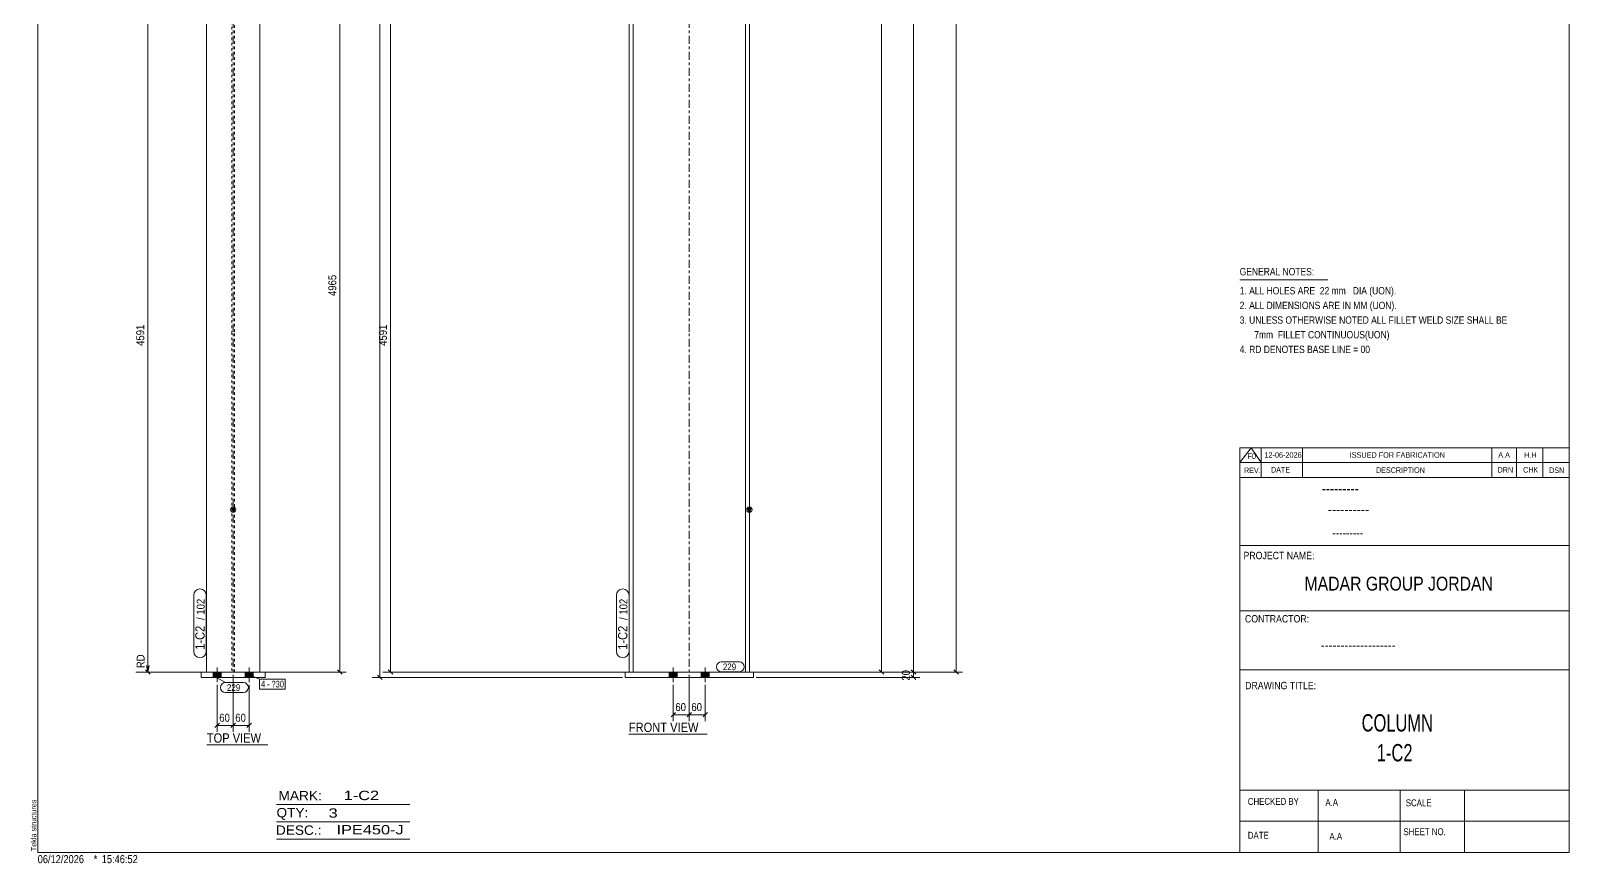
# Model space of a CAD drawing. Header units: millimetres. Extents: x 2 to 579, y 1 to 825.
# Drawn here: x 2 to 579, y 1 to 313 of the extents above; entities that cross this region are included whole.
import ezdxf

# ---------------------------------------------------------------- set-up
doc = ezdxf.new("R2010")
doc.units = ezdxf.units.MM
for name, pattern in [('XKITLINE00', [0]), ('XKITLINE01', [4, 1, -1, 1, -1]), ('XKITLINE03', [6, 3, -1, 1, -1])]:
    doc.linetypes.add(name, pattern=pattern)
for name, color, linetype, lineweight in [('Bolt', 3, 'Continuous', 0), ('BoltMark', 7, 'Continuous', 0), ('Dimensions', 7, 'Continuous', 0), ('DrawingSheet', 5, 'Continuous', 0), ('OtherObjectType', 7, 'Continuous', 0), ('Part', 2, 'Continuous', 0), ('PartMark', 7, 'Continuous', 0)]:
    doc.layers.add(name, color=color, linetype=linetype, lineweight=lineweight)
doc.styles.add('@ARIAL_UNICODE_MS_BOLD', font='ARIAL.TTF')
doc.styles.add('ARIAL', font='ARIAL.TTF')
doc.styles.add('ARIAL_NARROW', font='ARIALN.TTF')
doc.styles.add('COMIC_SANS_MS_BOLD', font='COMICBD.TTF')
doc.styles.add('SWIS721_EX_BT', font='ARIAL.TTF')
doc.styles.add('SWISSE', font='ARIAL.TTF')

# ---------------------------------------------------------------- blocks, each defined once
blk = doc.blocks.new('*A7')
at = {"layer": 'Bolt'}
for points in [[(244.71, 72.68), (244.71, 70.68), (241.71, 70.68), (241.71, 72.68)], [(244.71, 72.68), (244.71, 70.68), (241.71, 70.68), (241.71, 72.68)], [(256.71, 72.68), (256.71, 70.68), (253.71, 70.68), (253.71, 72.68)], [(256.71, 72.68), (256.71, 70.68), (253.71, 70.68), (253.71, 72.68)]]:
    blk.add_hatch(color=3, dxfattribs=at).paths.add_polyline_path(points, flags=17)
at = {"layer": 'Bolt', "color": 3, "linetype": 'XKITLINE00', "lineweight": 0}
for p, q in [((241.71, 72.68), (241.71, 70.68)), ((241.71, 72.68), (241.71, 70.68)), ((243.21, 74.43), (243.21, 68.93)), ((243.21, 74.43), (243.21, 68.93)), ((244.71, 72.68), (244.71, 70.68)), ((244.71, 72.68), (244.71, 70.68)), ((253.71, 72.68), (253.71, 70.68)), ((253.71, 72.68), (253.71, 70.68)), ((255.21, 74.43), (255.21, 68.93)), ((255.21, 74.43), (255.21, 68.93)), ((256.71, 72.68), (256.71, 70.68)), ((256.71, 72.68), (256.71, 70.68))]:
    blk.add_line(p, q, dxfattribs=at)
blk = doc.blocks.new('*A11')
at = {"layer": 'Part'}
blk.add_hatch(color=2, dxfattribs=at).paths.add_polyline_path([(270.91, 134.08), (272.51, 134.08), (271.71, 132.68)], flags=17)
at = {"layer": 'Part', "color": 7, "linetype": 'XKITLINE01', "lineweight": 0}
for p, q in [((271.71, 698.08), (226.71, 662.6)), ((228.11, 364.68), (228.11, 363.68)), ((270.31, 364.68), (270.31, 363.68)), ((226.71, 72.68), (271.71, 72.68))]:
    blk.add_line(p, q, dxfattribs=at)
at = {"layer": 'Part', "color": 2, "linetype": 'XKITLINE00', "lineweight": 0}
for p, q in [((271.71, 492.78), (271.71, 698.08)), ((270.31, 696.97), (270.31, 492.78)), ((228.11, 663.71), (228.11, 492.78)), ((226.71, 662.6), (226.71, 492.78)), ((226.71, 492.68), (226.71, 200.28)), ((228.11, 492.68), (228.11, 364.68)), ((270.31, 492.68), (270.31, 364.68)), ((271.71, 200.28), (271.71, 492.68)), ((228.11, 363.68), (228.11, 200.28)), ((270.31, 363.68), (270.31, 200.28)), ((226.71, 200.18), (226.71, 72.68)), ((228.11, 200.18), (228.11, 72.68)), ((270.31, 200.18), (270.31, 72.68)), ((271.71, 72.68), (271.71, 200.18)), ((271.71, 132.68), (270.91, 134.08)), ((270.91, 134.08), (272.51, 134.08)), ((272.51, 134.08), (271.71, 132.68))]:
    blk.add_line(p, q, dxfattribs=at)
at = {"layer": 'Part', "color": 7, "linetype": 'XKITLINE03', "lineweight": 0}
for p, q in [((249.21, 492.78), (249.21, 690.34)), ((249.21, 200.28), (249.21, 492.68)), ((249.21, 62.68), (249.21, 200.18))]:
    blk.add_line(p, q, dxfattribs=at)
at = {"layer": 'Part', "color": 2, "linetype": 'XKITLINE00', "lineweight": 0}
blk.add_circle((271.71, 133.58), 1, dxfattribs=at)
blk = doc.blocks.new('*A15')
at = {"layer": 'Part', "color": 2, "linetype": 'XKITLINE00', "lineweight": 0}
for p, q in [((273.21, 72.68), (225.21, 72.68)), ((225.21, 72.68), (225.21, 70.68)), ((273.21, 70.68), (225.21, 70.68)), ((273.21, 72.68), (273.21, 70.68))]:
    blk.add_line(p, q, dxfattribs=at)
blk = doc.blocks.new('*A26')
at = {"layer": 'Bolt'}
for points in [[(73.76, 72.68), (73.76, 70.68), (70.76, 70.68), (70.76, 72.68)], [(73.76, 72.68), (73.76, 70.68), (70.76, 70.68), (70.76, 72.68)], [(85.76, 72.68), (85.76, 70.68), (82.76, 70.68), (82.76, 72.68)], [(85.76, 72.68), (85.76, 70.68), (82.76, 70.68), (82.76, 72.68)]]:
    blk.add_hatch(color=3, dxfattribs=at).paths.add_polyline_path(points, flags=17)
at = {"layer": 'Bolt', "color": 3, "linetype": 'XKITLINE00', "lineweight": 0}
for p, q in [((70.76, 72.68), (70.76, 70.68)), ((70.76, 72.68), (70.76, 70.68)), ((72.26, 74.43), (72.26, 68.93)), ((72.26, 74.43), (72.26, 68.93)), ((73.76, 72.68), (73.76, 70.68)), ((73.76, 72.68), (73.76, 70.68)), ((82.76, 72.68), (82.76, 70.68)), ((82.76, 72.68), (82.76, 70.68)), ((84.26, 74.43), (84.26, 68.93)), ((84.26, 74.43), (84.26, 68.93)), ((85.76, 72.68), (85.76, 70.68)), ((85.76, 72.68), (85.76, 70.68))]:
    blk.add_line(p, q, dxfattribs=at)
blk = doc.blocks.new('*A30')
at = {"layer": 'Part'}
blk.add_hatch(color=2, dxfattribs=at).paths.add_polyline_path([(77.46, 134.08), (79.06, 134.08), (78.26, 132.68)], flags=17)
at = {"layer": 'Part', "color": 7, "linetype": 'XKITLINE01', "lineweight": 0}
for p, q in [((68.26, 698.08), (68.26, 492.78)), ((88.26, 698.08), (68.26, 698.08)), ((88.26, 492.78), (88.26, 698.08)), ((68.26, 696.97), (77.81, 696.97)), ((77.81, 696.97), (77.81, 492.78)), ((78.71, 492.78), (78.71, 696.97)), ((78.71, 696.97), (88.26, 696.97)), ((68.26, 663.71), (77.81, 663.71)), ((78.71, 663.71), (88.26, 663.71)), ((68.26, 662.6), (88.26, 662.6)), ((68.26, 492.68), (68.26, 327.15)), ((77.81, 492.68), (77.81, 200.28)), ((78.71, 200.28), (78.71, 492.68)), ((88.26, 327.15), (88.26, 492.68)), ((77.81, 200.18), (77.81, 72.68)), ((78.71, 72.68), (78.71, 200.18)), ((68.26, 72.68), (88.26, 72.68))]:
    blk.add_line(p, q, dxfattribs=at)
at = {"layer": 'Part', "color": 7, "linetype": 'XKITLINE03', "lineweight": 0}
for p, q in [((78.26, 492.78), (78.26, 690.34)), ((78.26, 200.28), (78.26, 492.68)), ((78.26, 62.68), (78.26, 200.18))]:
    blk.add_line(p, q, dxfattribs=at)
at = {"layer": 'Part', "color": 2, "linetype": 'XKITLINE00', "lineweight": 0}
for p, q in [((68.26, 200.28), (68.26, 327.15)), ((88.26, 327.15), (88.26, 200.28)), ((68.26, 72.68), (68.26, 200.18)), ((88.26, 200.18), (88.26, 72.68)), ((78.26, 132.68), (77.46, 134.08)), ((77.46, 134.08), (79.06, 134.08)), ((79.06, 134.08), (78.26, 132.68))]:
    blk.add_line(p, q, dxfattribs=at)
blk.add_circle((78.26, 133.58), 1, dxfattribs=at)
blk = doc.blocks.new('*A34')
at = {"layer": 'Part', "color": 2, "linetype": 'XKITLINE00', "lineweight": 0}
for p, q in [((66.26, 70.68), (66.26, 72.68)), ((66.26, 72.68), (90.26, 72.68)), ((90.26, 70.68), (66.26, 70.68)), ((90.26, 72.68), (90.26, 70.68))]:
    blk.add_line(p, q, dxfattribs=at)
blk = doc.blocks.new('*A57')
at = {"layer": 'DrawingSheet', "color": 5, "linetype": 'XKITLINE00', "lineweight": 0}
for p, q in [((579, 825), (5, 825)), ((5, 825), (5, 5)), ((579, 5), (579, 825)), ((5, 5), (579, 5))]:
    blk.add_line(p, q, dxfattribs=at)
at = {"layer": 'DrawingSheet', "color": 5, "style": 'ARIAL', "width": 0.85}
blk.add_text('Tekla structures', height=2, rotation=90, dxfattribs=at).set_placement((4.5, 5.5))
blk = doc.blocks.new('*A59')
at = {"layer": 'OtherObjectType', "color": 7, "linetype": 'XKITLINE00', "lineweight": 0}
blk.add_line((455.5, 219.82), (488.5, 219.82), dxfattribs=at)
at = {"layer": 'OtherObjectType', "color": 7, "style": 'ARIAL_NARROW', "width": 1.008832}
for s, p in [('GENERAL NOTES:', (455.5, 221.47)), ('1. ALL HOLES ARE  22 mm   DIA (UON).', (455.5, 214.32)), ('2. ALL DIMENSIONS ARE IN MM (UON).', (455.5, 208.82)), ('3. UNLESS OTHERWISE NOTED ALL FILLET WELD SIZE SHALL BE', (455.5, 203.32)), ('7mm  FILLET CONTINUOUS(UON)', (460.95, 197.82)), ('4. RD DENOTES BASE LINE = 00', (455.5, 192.32))]:
    blk.add_text(s, height=2.75, dxfattribs=at).set_placement(p)
blk = doc.blocks.new('*A60')
at = {"layer": 'OtherObjectType', "color": 7, "linetype": 'XKITLINE00', "lineweight": 0}
for p, q in [((455.5, 156.76), (579, 156.76)), ((455.5, 151.21), (459.82, 156.76)), ((455.5, 151.21), (455.5, 156.76)), ((459.82, 156.76), (463.53, 151.21)), ((463.53, 151.21), (463.53, 156.76)), ((478.97, 151.21), (478.97, 156.76)), ((549.98, 151.21), (549.98, 156.76)), ((559.24, 151.21), (559.24, 156.76)), ((569.12, 151.21), (569.12, 156.76)), ((579, 151.21), (579, 156.76)), ((455.5, 151.21), (579, 151.21)), ((455.5, 145.65), (455.5, 151.21)), ((459.21, 151.21), (579, 151.21)), ((463.53, 145.65), (463.53, 151.21)), ((478.97, 145.65), (478.97, 151.21)), ((549.98, 145.65), (549.98, 151.21)), ((559.24, 145.65), (559.24, 151.21)), ((569.12, 145.65), (569.12, 151.21)), ((579, 145.65), (579, 151.21))]:
    blk.add_line(p, q, dxfattribs=at)
at = {"layer": 'OtherObjectType', "color": 7, "style": 'ARIAL_NARROW'}
for s, height, width, p in [('F0', 2.058, 1.008832, (458.4, 152.59)), ('12-06-2026', 2.058, 1.008832, (464.76, 153.06)), ('ISSUED FOR FABRICATION', 2.0583, 1.008832, (496.71, 153.06)), ('A.A', 2.058, 1.008832, (552.4, 153.06)), ('H.H', 2.058, 1.008832, (562.13, 153.06)), ('REV.', 2.058, 0.907949, (457.13, 147.31)), ('DATE', 2.058, 0.907949, (467.23, 147.5)), ('DESCRIPTION', 2.0583, 0.907949, (506.61, 147.39)), ('DRN', 2.058, 0.907949, (552.17, 147.47)), ('CHK', 2.058, 0.907949, (561.72, 147.5)), ('DSN', 2.058, 0.907949, (571.47, 147.35))]:
    blk.add_text(s, height=height, dxfattribs=dict(at, width=width)).set_placement(p)
blk = doc.blocks.new('*A61')
at = {"layer": 'OtherObjectType', "color": 6, "linetype": 'XKITLINE00', "lineweight": 0}
for p, q in [((94.5, 23), (144.5, 23)), ((94.5, 16.5), (144.5, 16.5)), ((94.5, 10), (144.5, 10))]:
    blk.add_line(p, q, dxfattribs=at)
at = {"layer": 'OtherObjectType', "color": 6, "style": 'ARIAL_NARROW'}
for s, width, p in [('MARK:', 1.275, (95.27, 24.58)), ('1-C2', 1.525501, (119.69, 24.65)), ('QTY:', 1.275, (94.5, 18.19)), ('3', 1.525501, (113.99, 18.05)), ('DESC.:', 1.275, (94.29, 11.63)), ('IPE450-J', 1.525501, (117, 11.79))]:
    blk.add_text(s, height=3.5, dxfattribs=dict(at, width=width)).set_placement(p)
blk = doc.blocks.new('*A62')
at = {"layer": 'OtherObjectType', "color": 2, "linetype": 'XKITLINE00', "lineweight": 0}
for p, q in [((455.5, 145.65), (579, 145.65)), ((455.5, 5), (455.5, 145.64)), ((578.98, 145.64), (579, 5)), ((579, 120.14), (455.5, 120.14)), ((455.5, 95.63), (579, 95.63)), ((579, 73.49), (455.5, 73.49)), ((579, 28.4), (455.5, 28.4)), ((484.94, 28.4), (484.94, 5)), ((515.62, 5), (515.62, 28.4)), ((539.75, 5), (539.75, 28.4)), ((579, 16.7), (455.5, 16.7)), ((579, 5), (455.5, 5))]:
    blk.add_line(p, q, dxfattribs=at)
at = {"layer": 'OtherObjectType', "color": 4, "style": '@ARIAL_UNICODE_MS_BOLD', "width": 0.85}
blk.add_text('---------', height=3.9, dxfattribs=at).set_placement((486.23, 139.59))
at = {"layer": 'OtherObjectType', "color": 7, "style": 'ARIAL', "width": 0.85}
for s, height, p in [('----------', 3.9, (488.56, 131.77)), ('---------', 3.25, (490.21, 123.31))]:
    blk.add_text(s, height=height, dxfattribs=at).set_placement(p)
at = {"layer": 'OtherObjectType', "color": 3, "width": 0.85}
for s, style, p in [('PROJECT NAME:', 'SWIS721_EX_BT', (456.92, 115.01)), ('CONTRACTOR:', 'SWISSE', (457.47, 91.27)), ('DRAWING TITLE:', 'SWIS721_EX_BT', (457.53, 66.24))]:
    blk.add_text(s, height=2.7618, dxfattribs=dict(at, style=style)).set_placement(p)
at = {"layer": 'OtherObjectType', "color": 7, "width": 0.85}
for s, height, p in [('MADAR GROUP JORDAN', 5.2, (479.79, 103.23)), ('CHECKED BY', 2.592, (458.53, 22.86)), ('A.A', 2.592, (487.61, 22.45)), ('SCALE', 2.592, (517.74, 22.33)), ('DATE', 2.592, (458.54, 10.16)), ('A.A', 2.592, (489.14, 9.76)), ('SHEET NO.', 2.592, (516.87, 11.49))]:
    blk.add_text(s, height=height, dxfattribs=at).set_placement(p)
at = {"layer": 'OtherObjectType', "color": 1}
for s, height, style, width, p in [('-------------------', 3.9, 'COMIC_SANS_MS_BOLD', 0.85, (485.87, 80.86)), ('COLUMN', 6.5, 'ARIAL', 0.68, (501.19, 50.37)), ('1-C2', 6.5, 'ARIAL', 0.68, (506.88, 39.17))]:
    blk.add_text(s, height=height, dxfattribs=dict(at, style=style, width=width)).set_placement(p)
blk = doc.blocks.new('*A64')
at = {"layer": 'OtherObjectType', "color": 7, "style": 'ARIAL_NARROW', "width": 1.008832}
for s, p in [('06/12/2026', (4.99, 1)), ('*', (26, 1)), ('15:46:52', (29, 1))]:
    blk.add_text(s, height=3, dxfattribs=at).set_placement(p)
blk = doc.blocks.new('*A65')
at = {"layer": 'Dimensions', "color": 7, "linetype": 'XKITLINE00', "lineweight": 0}
for p, q in [((289.91, 716.71), (130.36, 716.71)), ((132.36, 717.55), (134.06, 715.86)), ((133.21, 70.68), (133.21, 716.71)), ((224.21, 70.68), (130.36, 70.68)), ((132.36, 71.53), (134.06, 69.83))]:
    blk.add_line(p, q, dxfattribs=at)
at = {"layer": 'Dimensions', "color": 3}
for p in [(133.21, 716.71), (133.21, 70.68)]:
    blk.add_point(p, dxfattribs=at)
at = {"layer": 'Dimensions', "color": 3, "style": 'ARIAL', "width": 0.85}
blk.add_text('9162', height=3, rotation=90.00021, dxfattribs=at).set_placement((131.86, 389.24))
blk = doc.blocks.new('*A66')
at = {"layer": 'Dimensions', "color": 7, "linetype": 'XKITLINE00', "lineweight": 0}
for p, q in [((272.71, 72.68), (335.61, 72.68)), ((274.21, 70.68), (335.61, 70.68)), ((332.36, 73.53), (334.06, 71.83)), ((332.36, 71.53), (334.06, 69.83)), ((333.21, 70.68), (333.21, 72.68))]:
    blk.add_line(p, q, dxfattribs=at)
at = {"layer": 'Dimensions', "color": 3}
for p in [(333.21, 72.68), (333.21, 70.68)]:
    blk.add_point(p, dxfattribs=at)
at = {"layer": 'Dimensions', "color": 3, "style": 'ARIAL', "width": 0.85}
blk.add_text('20', height=3, rotation=90.00021, dxfattribs=at).set_placement((331.86, 69.46))
blk = doc.blocks.new('*A67')
at = {"layer": 'Dimensions', "color": 7, "linetype": 'XKITLINE00', "lineweight": 0}
for p, q in [((227.11, 326.28), (134.36, 326.28)), ((136.36, 327.13), (138.06, 325.43)), ((137.21, 72.68), (137.21, 326.28)), ((225.71, 72.68), (134.36, 72.68)), ((136.36, 73.53), (138.06, 71.83))]:
    blk.add_line(p, q, dxfattribs=at)
at = {"layer": 'Dimensions', "color": 3}
for p in [(137.21, 326.28), (137.21, 72.68)]:
    blk.add_point(p, dxfattribs=at)
at = {"layer": 'Dimensions', "color": 3, "style": 'ARIAL', "width": 0.85}
blk.add_text('4591', height=3, dxfattribs=at).set_placement((138.51, 327.48))
blk.add_text('4591', height=3, rotation=90.00021, dxfattribs=at).set_placement((135.86, 195.03))
blk = doc.blocks.new('*A69')
at = {"layer": 'Dimensions', "color": 7, "linetype": 'XKITLINE00', "lineweight": 0}
for p, q in [((348.36, 692.05), (350.06, 690.36)), ((292.41, 691.21), (351.61, 691.21)), ((349.21, 72.68), (349.21, 691.21)), ((272.71, 72.68), (351.61, 72.68)), ((348.36, 73.53), (350.06, 71.83))]:
    blk.add_line(p, q, dxfattribs=at)
at = {"layer": 'Dimensions', "color": 3}
for p in [(349.21, 691.21), (349.21, 72.68)]:
    blk.add_point(p, dxfattribs=at)
at = {"layer": 'Dimensions', "color": 3, "style": 'ARIAL', "width": 0.85}
blk.add_text('8887', height=3, dxfattribs=at).set_placement((334.51, 692.41))
blk.add_text('8887', height=3, rotation=90.00021, dxfattribs=at).set_placement((347.86, 377.49))
blk = doc.blocks.new('*A72')
at = {"layer": 'Dimensions', "color": 7, "linetype": 'XKITLINE00', "lineweight": 0}
for p, q in [((320.36, 657.85), (322.06, 656.15)), ((275.11, 657), (323.61, 657)), ((321.21, 72.68), (321.21, 657)), ((272.71, 72.68), (323.61, 72.68)), ((320.36, 73.53), (322.06, 71.83))]:
    blk.add_line(p, q, dxfattribs=at)
at = {"layer": 'Dimensions', "color": 3}
for p in [(321.21, 657), (321.21, 72.68)]:
    blk.add_point(p, dxfattribs=at)
at = {"layer": 'Dimensions', "color": 3, "style": 'ARIAL', "width": 0.85}
blk.add_text('8545', height=3, dxfattribs=at).set_placement((306.51, 658.2))
blk.add_text('8545', height=3, rotation=90.00021, dxfattribs=at).set_placement((319.86, 360.39))
blk = doc.blocks.new('*A81')
at = {"layer": 'Dimensions', "color": 7, "linetype": 'XKITLINE00', "lineweight": 0}
for p, q in [((249.21, 71.68), (249.21, 54.28)), ((243.21, 67.93), (243.21, 54.28)), ((244.06, 57.53), (242.36, 55.83)), ((243.21, 56.68), (249.21, 56.68)), ((250.06, 57.53), (248.36, 55.83))]:
    blk.add_line(p, q, dxfattribs=at)
at = {"layer": 'Dimensions', "color": 3}
for p in [(243.21, 56.68), (249.21, 56.68)]:
    blk.add_point(p, dxfattribs=at)
at = {"layer": 'Dimensions', "color": 3, "style": 'ARIAL', "width": 0.85}
blk.add_text('60', height=3, dxfattribs=at).set_placement((243.99, 58.03))
blk = doc.blocks.new('*A82')
at = {"layer": 'Dimensions', "color": 7, "linetype": 'XKITLINE00', "lineweight": 0}
for p, q in [((249.21, 71.68), (249.21, 54.28)), ((255.21, 67.93), (255.21, 54.28)), ((250.06, 57.53), (248.36, 55.83)), ((249.21, 56.68), (255.21, 56.68)), ((256.06, 57.53), (254.36, 55.83))]:
    blk.add_line(p, q, dxfattribs=at)
at = {"layer": 'Dimensions', "color": 3}
for p in [(249.21, 56.68), (255.21, 56.68)]:
    blk.add_point(p, dxfattribs=at)
at = {"layer": 'Dimensions', "color": 3, "style": 'ARIAL', "width": 0.85}
blk.add_text('60', height=3, dxfattribs=at).set_placement((249.99, 58.03))
blk = doc.blocks.new('*A86')
at = {"layer": 'PartMark', "color": 7, "linetype": 'XKITLINE00', "lineweight": 0}
for p, q in [((261.2, 76.48), (267.96, 76.48)), ((261.2, 72.78), (267.96, 72.78))]:
    blk.add_line(p, q, dxfattribs=at)
for centre, start, end in [((261.2, 74.63), 90, 270), ((267.96, 74.63), 270, 90)]:
    blk.add_arc(centre, 1.85, start, end, dxfattribs=at)
at = {"layer": 'PartMark', "color": 3, "style": 'ARIAL', "width": 0.85}
blk.add_text('229', height=2.5, dxfattribs=at).set_placement((261.8, 73.38))
blk = doc.blocks.new('*A90')
at = {"layer": 'PartMark', "color": 7, "linetype": 'XKITLINE00', "lineweight": 0}
for p, q in [((221.91, 80.43), (221.91, 101.49)), ((226.61, 80.43), (226.61, 101.49))]:
    blk.add_line(p, q, dxfattribs=at)
for centre, start, end in [((224.26, 101.49), 0, 180), ((224.26, 80.43), 180, 0)]:
    blk.add_arc(centre, 2.35, start, end, dxfattribs=at)
at = {"layer": 'PartMark', "color": 3, "style": 'ARIAL', "width": 0.85}
for s, p in [('102', (226.01, 94.21)), ('/', (226.01, 92.2))]:
    blk.add_text(s, height=3, rotation=90.00021, dxfattribs=at).set_placement(p)
at = {"layer": 'PartMark', "color": 1, "style": 'ARIAL', "width": 0.85}
blk.add_text('1-C2', height=3.5, rotation=90.00021, dxfattribs=at).set_placement((226.01, 81.03))
blk = doc.blocks.new('*A96')
at = {"layer": 'OtherObjectType', "color": 7, "linetype": 'XKITLINE00', "lineweight": 0}
blk.add_line((226.56, 49.43), (255.86, 49.43), dxfattribs=at)
at = {"layer": 'OtherObjectType', "color": 7, "style": 'ARIAL', "width": 0.85}
blk.add_text('FRONT VIEW', height=3.5, dxfattribs=at).set_placement((226.56, 50.18))
blk = doc.blocks.new('*A107')
at = {"layer": 'Dimensions', "color": 7, "linetype": 'XKITLINE00', "lineweight": 0}
for p, q in [((272.71, 698.08), (335.61, 698.08)), ((332.36, 698.93), (334.06, 697.23)), ((333.21, 72.68), (333.21, 698.08)), ((272.71, 72.68), (335.61, 72.68)), ((332.36, 73.53), (334.06, 71.83))]:
    blk.add_line(p, q, dxfattribs=at)
at = {"layer": 'Dimensions', "color": 3}
for p in [(333.21, 698.08), (333.21, 72.68)]:
    blk.add_point(p, dxfattribs=at)
at = {"layer": 'Dimensions', "color": 3, "style": 'ARIAL', "width": 0.85}
blk.add_text('8956', height=3, rotation=90.00021, dxfattribs=at).set_placement((331.86, 380.93))
blk = doc.blocks.new('*A109')
at = {"layer": 'Dimensions', "color": 7, "linetype": 'XKITLINE00', "lineweight": 0}
for p, q in [((63.81, 363.68), (120.66, 363.68)), ((117.41, 364.53), (119.11, 362.83)), ((118.26, 72.68), (118.26, 363.68)), ((89.26, 72.68), (120.66, 72.68)), ((117.41, 73.53), (119.11, 71.83))]:
    blk.add_line(p, q, dxfattribs=at)
at = {"layer": 'Dimensions', "color": 3}
for p in [(118.26, 363.68), (118.26, 72.68)]:
    blk.add_point(p, dxfattribs=at)
at = {"layer": 'Dimensions', "color": 3, "style": 'ARIAL', "width": 0.85}
blk.add_text('4965', height=3, dxfattribs=at).set_placement((108.06, 364.88))
blk.add_text('4965', height=3, rotation=90.00021, dxfattribs=at).set_placement((116.91, 213.73))
blk = doc.blocks.new('*A112')
at = {"layer": 'Dimensions', "color": 7, "linetype": 'XKITLINE00', "lineweight": 0}
for p, q in [((78.26, 71.68), (78.26, 50.28)), ((72.26, 67.93), (72.26, 50.28)), ((73.11, 53.53), (71.41, 51.83)), ((72.26, 52.68), (78.26, 52.68)), ((79.11, 53.53), (77.41, 51.83))]:
    blk.add_line(p, q, dxfattribs=at)
at = {"layer": 'Dimensions', "color": 3}
for p in [(72.26, 52.68), (78.26, 52.68)]:
    blk.add_point(p, dxfattribs=at)
at = {"layer": 'Dimensions', "color": 3, "style": 'ARIAL', "width": 0.85}
blk.add_text('60', height=3, dxfattribs=at).set_placement((73.04, 54.03))
blk = doc.blocks.new('*A113')
at = {"layer": 'Dimensions', "color": 7, "linetype": 'XKITLINE00', "lineweight": 0}
for p, q in [((78.26, 71.68), (78.26, 50.28)), ((84.26, 67.93), (84.26, 50.28)), ((79.11, 53.53), (77.41, 51.83)), ((78.26, 52.68), (84.26, 52.68)), ((85.11, 53.53), (83.41, 51.83))]:
    blk.add_line(p, q, dxfattribs=at)
at = {"layer": 'Dimensions', "color": 3}
for p in [(78.26, 52.68), (84.26, 52.68)]:
    blk.add_point(p, dxfattribs=at)
at = {"layer": 'Dimensions', "color": 3, "style": 'ARIAL', "width": 0.85}
blk.add_text('60', height=3, dxfattribs=at).set_placement((79.04, 54.03))
blk = doc.blocks.new('*A118')
at = {"layer": 'Dimensions', "color": 7, "linetype": 'XKITLINE00', "lineweight": 0}
for p, q in [((67.81, 326.28), (43.41, 326.28)), ((45.41, 327.13), (47.11, 325.43)), ((46.26, 72.68), (46.26, 326.28)), ((45.76, 75.18), (46.26, 72.68)), ((46.26, 79.91), (46.26, 72.68)), ((46.76, 75.18), (46.26, 72.68)), ((67.26, 72.68), (41.76, 72.68)), ((67.26, 72.68), (43.41, 72.68)), ((45.41, 73.53), (47.11, 71.83))]:
    blk.add_line(p, q, dxfattribs=at)
at = {"layer": 'Dimensions', "color": 3}
for p in [(46.26, 326.28), (46.26, 72.68)]:
    blk.add_point(p, dxfattribs=at)
at = {"layer": 'Dimensions', "color": 7}
blk.add_point((46.26, 72.68), dxfattribs=at)
at = {"layer": 'Dimensions', "color": 3, "style": 'ARIAL', "width": 0.85}
blk.add_text('4591', height=3, dxfattribs=at).set_placement((47.56, 327.48))
for s, p in [('4591', (44.91, 195.03)), ('RD', (45.06, 74.13))]:
    blk.add_text(s, height=3, rotation=90.00021, dxfattribs=at).set_placement(p)
blk = doc.blocks.new('*A121')
at = {"layer": 'BoltMark', "color": 7, "linetype": 'XKITLINE00', "lineweight": 0}
for p, q in [((84.26, 71.68), (88.1, 70)), ((88.1, 70), (97.79, 70)), ((88.1, 66.3), (88.1, 70)), ((97.79, 66.3), (97.79, 70)), ((88.1, 66.3), (97.79, 66.3))]:
    blk.add_line(p, q, dxfattribs=at)
at = {"layer": 'BoltMark', "color": 3, "style": 'ARIAL_NARROW', "width": 0.85}
for s, p in [('4', (88.7, 66.9)), ('?30', (92.63, 66.9)), ('-', (90.97, 66.9))]:
    blk.add_text(s, height=2.5, dxfattribs=at).set_placement(p)
blk = doc.blocks.new('*A128')
at = {"layer": 'PartMark', "color": 7, "linetype": 'XKITLINE00', "lineweight": 0}
for p, q in [((71.09, 71.11), (75.33, 68.72)), ((75.33, 68.72), (82.1, 68.72)), ((75.33, 65.02), (82.1, 65.02))]:
    blk.add_line(p, q, dxfattribs=at)
for centre, start, end in [((75.33, 66.87), 90, 270), ((82.1, 66.87), 270, 90)]:
    blk.add_arc(centre, 1.85, start, end, dxfattribs=at)
at = {"layer": 'PartMark', "color": 3, "style": 'ARIAL', "width": 0.85}
blk.add_text('229', height=2.5, dxfattribs=at).set_placement((75.93, 65.62))
blk = doc.blocks.new('*A132')
at = {"layer": 'PartMark', "color": 7, "linetype": 'XKITLINE00', "lineweight": 0}
for p, q in [((63.46, 80.43), (63.46, 101.49)), ((68.16, 80.43), (68.16, 101.49))]:
    blk.add_line(p, q, dxfattribs=at)
for centre, start, end in [((65.81, 101.49), 0, 180), ((65.81, 80.43), 180, 0)]:
    blk.add_arc(centre, 2.35, start, end, dxfattribs=at)
at = {"layer": 'PartMark', "color": 3, "style": 'ARIAL', "width": 0.85}
for s, p in [('102', (67.56, 94.21)), ('/', (67.56, 92.2))]:
    blk.add_text(s, height=3, rotation=90.00021, dxfattribs=at).set_placement(p)
at = {"layer": 'PartMark', "color": 1, "style": 'ARIAL', "width": 0.85}
blk.add_text('1-C2', height=3.5, rotation=90.00021, dxfattribs=at).set_placement((67.56, 81.03))
blk = doc.blocks.new('*A134')
at = {"layer": 'OtherObjectType', "color": 7, "linetype": 'XKITLINE00', "lineweight": 0}
blk.add_line((68.38, 45.43), (91.2, 45.43), dxfattribs=at)
at = {"layer": 'OtherObjectType', "color": 7, "style": 'ARIAL', "width": 0.85}
blk.add_text('TOP VIEW', height=3.5, dxfattribs=at).set_placement((68.38, 46.18))

msp = doc.modelspace()

# ---------------------------------------------------------------- block references
at = {"lineweight": 0}
for name in ['*A57', '*A65', '*A107', '*A69', '*A72', '*A109', '*A118', '*A67', '*A59', '*A60', '*A62', '*A132', '*A90', '*A86', '*A34', '*A26', '*A128', '*A112', '*A113', '*A121', '*A15', '*A7', '*A81', '*A82', '*A66', '*A96', '*A134', '*A61', '*A64']:
    msp.add_blockref(name, (0, 0), dxfattribs=at)
at = {"layer": 'Part', "lineweight": 0}
for name in ['*A30', '*A11']:
    msp.add_blockref(name, (0, 0), dxfattribs=at)

doc.saveas('drawing.dxf')
